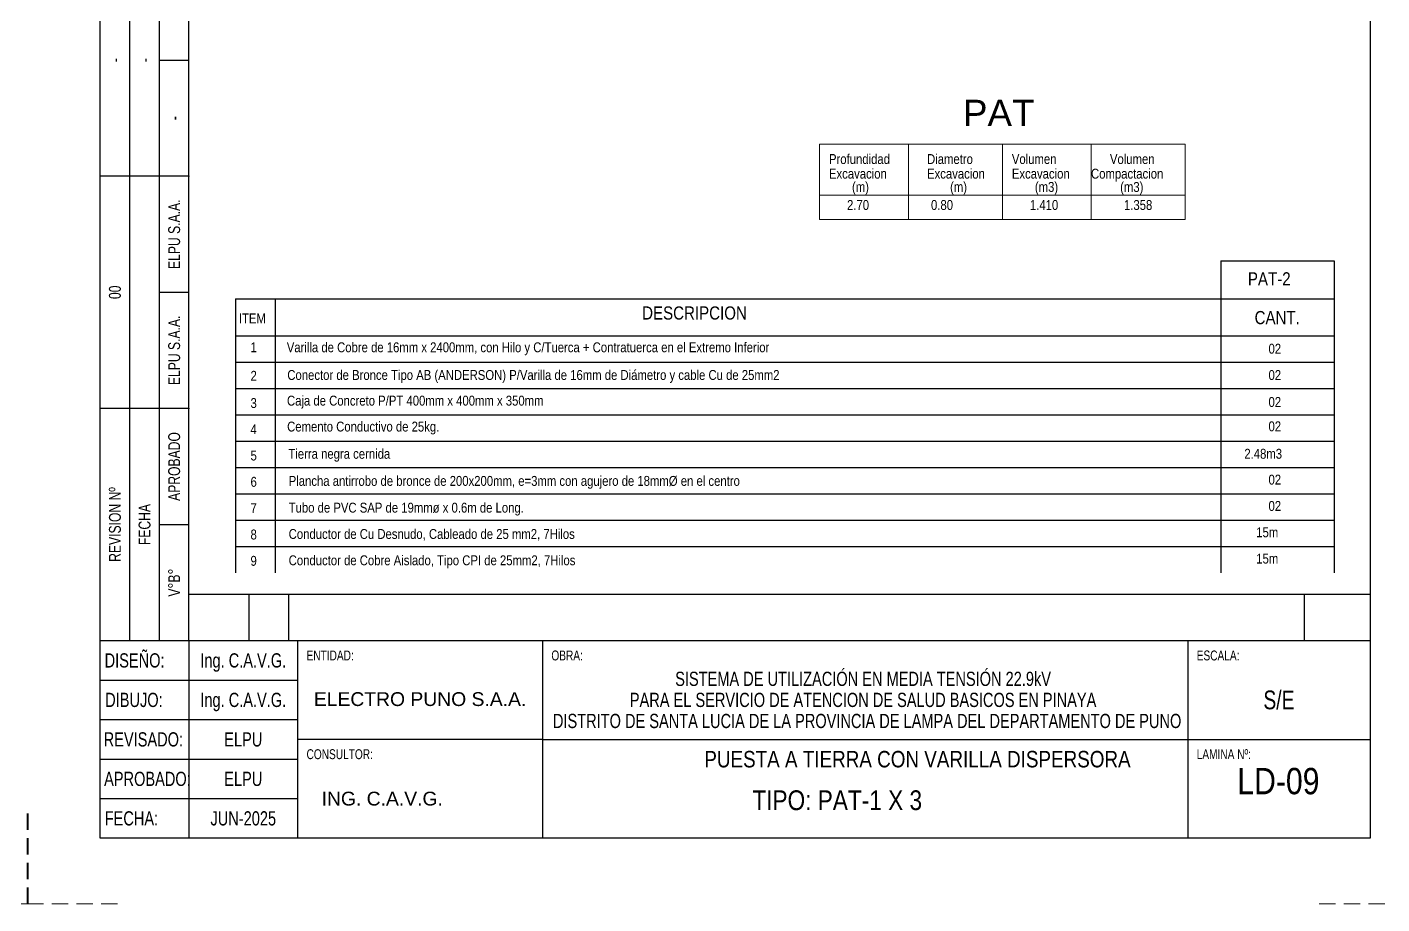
# Model space of a CAD drawing. Header units: millimetres. Extents: x 1804 to 3757, y 2643 to 7323.
# Drawn here: x 2434.2 to 2640, y 2642.5 to 2775.7 of the extents above; entities that cross this region are included whole.
import ezdxf
from ezdxf.enums import TextEntityAlignment as Align

# ---------------------------------------------------------------- set-up
doc = ezdxf.new("R2010")
doc.units = ezdxf.units.MM
doc.linetypes.add('DASHED', pattern=[0.75, 0.5, -0.25])
for name, color, linetype in [('_Cajetin Linea 1', 5, 'Continuous'), ('_Cajetin Linea 2', 2, 'Continuous'), ('_Texto 1', 7, 'Continuous'), ('_Texto 2', 7, 'Continuous'), ('_Texto 3', 4, 'Continuous'), ('_Texto 4', 7, 'Continuous'), ('_Texto 6', 7, 'Continuous'), ('TEXTO', 7, 'Continuous')]:
    doc.layers.add(name, color=color, linetype=linetype)
for name, color, linetype, lineweight in [('_Cajetin Linea 3', 5, 'Continuous', 30), ('_Cajetin Linea 4', 3, 'DASHED', 0), ('DIBUJO', 7, 'Continuous', 20), ('POSTE', 7, 'Continuous', 13)]:
    doc.layers.add(name, color=color, linetype=linetype, lineweight=lineweight)
doc.styles.add('Disylays_86', font='swisscl.ttf', dxfattribs={"height": 2.2})
doc.styles.get("Standard").update_dxf_attribs({"font": 'arial.ttf'})
doc.styles.add('Swis721 Cn BT', font='swissc.ttf')
doc.styles.add('TEXTO1', font='arial.ttf')

# ---------------------------------------------------------------- blocks, each defined once
blk = doc.blocks.new('CAJETIN ARMADO')
at = {"layer": '_Cajetin Linea 1', "ltscale": 5}
for p, q in [((1569.36, 5536.82), (1389.95, 5536.82)), ((1399.05, 5536.82), (1399.05, 5529.78)), ((1405.05, 5536.82), (1405.05, 5529.78)), ((1559.36, 5536.82), (1559.36, 5529.78))]:
    blk.add_line(p, q, dxfattribs=at)
at = {"layer": '_Cajetin Linea 1'}
for p in [(1376.45, 5529.82), (1389.95, 5529.82)]:
    blk.add_line(p, (1569.36, 5529.82), dxfattribs=at)
at = {"layer": '_Cajetin Linea 1', "color": 5}
for p, q in [((1389.95, 5529.82), (1389.95, 5499.82)), ((1406.45, 5529.82), (1406.45, 5499.82)), ((1443.64, 5529.82), (1443.64, 5499.82)), ((1541.67, 5529.82), (1541.67, 5499.82)), ((1376.45, 5523.82), (1406.45, 5523.82)), ((1376.45, 5517.82), (1406.45, 5517.82)), ((1443.64, 5514.82), (1406.45, 5514.82)), ((1443.64, 5514.82), (1569.36, 5514.82)), ((1376.45, 5511.82), (1406.45, 5511.82)), ((1376.45, 5505.82), (1406.45, 5505.82))]:
    blk.add_line(p, q, dxfattribs=at)
at = {"layer": '_Cajetin Linea 2', "color": 3}
for points in [[(1380.95, 5529.82), (1380.95, 5776.82)], [(1385.45, 5529.82), (1385.45, 5776.82)], [(1389.95, 5529.82), (1389.95, 5776.82)], [(1385.45, 5618.03), (1389.95, 5618.03)], [(1389.95, 5600.39), (1376.45, 5600.39)], [(1385.45, 5582.75), (1389.95, 5582.75)], [(1389.95, 5565.11), (1376.45, 5565.11)], [(1385.45, 5547.46), (1389.95, 5547.46)]]:
    blk.add_lwpolyline(points, dxfattribs=at)
at = {"layer": '_Cajetin Linea 2', "color": 2}
blk.add_point((1389.95, 5600.39), dxfattribs=at)
at = {"layer": '_Cajetin Linea 2', "color": 3}
blk.add_point((1380.95, 5565.11), dxfattribs=at)
at = {"layer": '_Cajetin Linea 2'}
for p in [(1385.45, 5565.11), (1389.95, 5565.11)]:
    blk.add_point(p, dxfattribs=at)
at = {"layer": '_Cajetin Linea 3', "ltscale": 0.1}
blk.add_lwpolyline([(1569.36, 5499.82), (1376.45, 5499.82), (1376.45, 5776.82), (1569.36, 5776.82)], close=True, dxfattribs=at)
at = {"layer": '_Cajetin Linea 4', "ltscale": 5}
for p, q in [((1365.36, 5489.82), (1365.36, 5504.82)), ((1575.36, 5489.82), (1575.36, 5504.82)), ((1365.36, 5489.82), (1380.36, 5489.82)), ((1575.36, 5489.82), (1560.36, 5489.82))]:
    blk.add_line(p, q, dxfattribs=at)
at = {"layer": '_Texto 1', "style": 'Disylays_86'}
for s, p in [('-', (1378.7, 5618.03)), ('-', (1383.2, 5618.03)), ('-', (1387.7, 5609.21)), ('ELPU S.A.A.', (1387.7, 5591.57)), ('00', (1378.7, 5582.75)), ('ELPU S.A.A.', (1387.7, 5573.93)), ('APROBADO', (1387.7, 5556.28)), ('REVISION Nº', (1378.7, 5547.46)), ('FECHA', (1383.2, 5547.46)), ('V%%DB%%D', (1387.7, 5538.64))]:
    blk.add_text(s, height=1.8, rotation=90, dxfattribs=at).set_placement(p, align=Align.MIDDLE_CENTER)
for s, p in [('DISEÑO:', (1381.69, 5526.82)), ('SISTEMA DE UTILIZACIÓN EN MEDIA TENSIÓN 22.9kV ', (1492.66, 5524.02)), ('DIBUJO:', (1381.59, 5520.82)), ('PARA EL SERVICIO DE ATENCION DE SALUD BASICOS EN PINAYA ', (1492.66, 5520.82)), (' DISTRITO DE SANTA LUCIA DE LA PROVINCIA DE LAMPA DEL DEPARTAMENTO DE PUNO', (1492.66, 5517.62)), ('REVISADO:  ', (1383.64, 5514.82)), ('APROBADO:', (1383.64, 5508.82)), ('FECHA:', (1381.21, 5502.82))]:
    blk.add_text(s, height=2.16, dxfattribs=at).set_placement(p, align=Align.MIDDLE_CENTER)
at = {"layer": '_Texto 2', "style": 'Disylays_86'}
for s, p in [('ENTIDAD:', (1407.81, 5526.82)), ('OBRA:', (1445, 5526.82)), ('ESCALA:', (1543.03, 5526.82)), ('CONSULTOR:', (1407.81, 5511.82)), ('LAMINA Nº:', (1543.03, 5511.82))]:
    blk.add_text(s, height=1.5, dxfattribs=at).set_placement(p)
at = {"layer": '_Texto 3', "style": 'Disylays_86'}
for s, p in [('Ing. C.A.V.G.', (1398.2, 5526.82)), ('Ing. C.A.V.G.', (1398.2, 5520.82)), ('ELPU', (1398.2, 5514.82)), ('ELPU', (1398.2, 5508.82)), ('JUN-2025', (1398.2, 5502.82))]:
    blk.add_text(s, height=2.16, dxfattribs=at).set_placement(p, align=Align.MIDDLE_CENTER)
at = {"layer": '_Texto 4', "ltscale": 2, "style": 'TEXTO1'}
for s, p in [('ELECTRO PUNO S.A.A.', (1408.92, 5519.89)), ('ING. C.A.V.G.', (1410.1, 5504.77))]:
    blk.add_text(s, height=2.1, dxfattribs=at).set_placement(p)
at = {"layer": '_Texto 6', "style": 'Disylays_86'}
blk.add_text('S/E', height=2.851, dxfattribs=at).set_placement((1555.52, 5520.82), align=Align.MIDDLE_CENTER)

msp = doc.modelspace()

# ---------------------------------------------------------------- linework, layer by layer
at = {"color": 7}
for p, q in [((2615.471, 2740.201), (2615.471, 2692.808)), ((2615.471, 2740.201), (2632.703, 2740.201)), ((2632.703, 2740.201), (2632.703, 2734.432)), ((2465.839, 2734.432), (2632.703, 2734.432)), ((2465.839, 2734.432), (2465.839, 2692.808)), ((2471.839, 2734.432), (2471.839, 2692.808)), ((2465.839, 2728.808), (2632.703, 2728.808)), ((2465.839, 2724.808), (2632.703, 2724.808)), ((2465.839, 2720.808), (2632.703, 2720.808)), ((2465.839, 2716.808), (2632.703, 2716.808)), ((2465.839, 2712.808), (2632.703, 2712.808)), ((2465.839, 2708.808), (2632.703, 2708.808)), ((2465.839, 2704.808), (2632.703, 2704.808)), ((2465.839, 2700.808), (2632.703, 2700.808)), ((2465.839, 2696.808), (2632.703, 2696.808))]:
    msp.add_line(p, q, dxfattribs=at)
msp.add_line((2632.703, 2734.432), (2632.703, 2692.808))
at = {"layer": 'DIBUJO', "color": 7}
for p, q in [((2554.539, 2757.936), (2582.319, 2757.936)), ((2554.539, 2757.936), (2554.539, 2746.522)), ((2568.031, 2757.936), (2568.031, 2746.522)), ((2582.319, 2757.936), (2582.319, 2746.522)), ((2582.319, 2757.936), (2582.319, 2746.522)), ((2582.319, 2757.936), (2610.099, 2757.936)), ((2582.319, 2757.936), (2582.319, 2746.522)), ((2595.812, 2757.936), (2595.812, 2746.522)), ((2610.099, 2757.936), (2610.099, 2746.522)), ((2554.539, 2750.176), (2582.319, 2750.176)), ((2554.539, 2750.176), (2582.319, 2750.176)), ((2582.319, 2750.176), (2610.099, 2750.176)), ((2582.319, 2750.176), (2610.099, 2750.176)), ((2554.539, 2746.522), (2610.099, 2746.522))]:
    msp.add_line(p, q, dxfattribs=at)

# ---------------------------------------------------------------- block references
at = {"layer": 'POSTE', "lineweight": 15}
msp.add_blockref('CAJETIN ARMADO', (858.976, -2847.311), dxfattribs=at)
at = {"layer": 'POSTE', "lineweight": 25}
msp.add_blockref('CAJETIN ARMADO', (1068.798, -2847.311), dxfattribs=at)

# ---------------------------------------------------------------- texts
at = {"lineweight": 9, "style": 'Swis721 Cn BT'}
msp.add_text('PUESTA A TIERRA CON VARILLA DISPERSORA ', height=2.5, dxfattribs=at).set_placement((2537.033, 2663.254))
at = {"style": 'Swis721 Cn BT'}
msp.add_text('LD-09', height=4, dxfattribs=at).set_placement((2624.24, 2661.172), align=Align.MIDDLE_CENTER)
at = {"insert": (2557.222, 2658.244), "char_height": 3, "width": 76.22, "attachment_point": 5, "style": 'Swis721 Cn BT'}
msp.add_mtext('TIPO: PAT-1 X 3', dxfattribs=at)
msp.add_attdef('PAT', text='ATBV1', height=4).set_placement((2581.754, 2762.694), align=Align.MIDDLE_CENTER)
at = {"layer": 'DIBUJO', "color": 7, "style": 'Swis721 Cn BT'}
for s, p in [('Profundidad', (2555.968, 2754.938)), ('Diametro', (2570.865, 2754.938)), ('Volumen', (2583.748, 2754.938)), ('Volumen ', (2598.645, 2754.938)), ('Excavacion', (2555.968, 2752.714)), ('Excavacion', (2570.865, 2752.714)), ('Excavacion', (2583.748, 2752.714)), ('Compactacion', (2595.775, 2752.714)), ('(m)', (2559.465, 2750.701)), ('(m)', (2574.362, 2750.701)), ('(m3)', (2587.245, 2750.701)), ('(m3)', (2600.199, 2750.701)), ('2.70', (2558.712, 2747.958)), ('0.80', (2571.466, 2747.958)), ('1.410', (2586.492, 2747.958)), ('1.358', (2600.779, 2747.958))]:
    msp.add_text(s, height=1.5, dxfattribs=at).set_placement(p)
at = {"layer": 'TEXTO', "color": 7, "style": 'Swis721 Cn BT'}
for s, height, p in [('PAT-2', 2, (2619.6, 2736.481)), ('DESCRIPCION', 2, (2527.586, 2731.298)), ('ITEM', 1.5, (2466.318, 2730.725)), ('CANT.', 2, (2620.623, 2730.596)), ('1', 1.5, (2468.099, 2726.339)), ('Varilla de Cobre de 16mm x 2400mm, con Hilo y C/Tuerca + Contratuerca en el Extremo Inferior', 1.5, (2473.609, 2726.332)), ('02', 1.5, (2622.735, 2726.115)), ('2', 1.5, (2468.099, 2722.002)), ('Conector de Bronce Tipo AB (ANDERSON) P/Varilla de 16mm de Diámetro y cable Cu de 25mm2 ', 1.5, (2473.687, 2722.127)), ('02', 1.5, (2622.735, 2722.115)), ('3', 1.5, (2468.099, 2717.862)), ('Caja de Concreto P/PT 400mm x 400mm x 350mm', 1.5, (2473.641, 2718.228)), ('02', 1.5, (2622.735, 2718.026)), ('4', 1.5, (2468.099, 2713.891)), ('Cemento Conductivo de 25kg.', 1.5, (2473.66, 2714.289)), ('02', 1.5, (2622.735, 2714.328)), ('5', 1.5, (2468.099, 2709.891)), ('Tierra negra cernida', 1.5, (2473.85, 2710.15)), ('2.48m3', 1.5, (2619.063, 2710.154)), ('6', 1.5, (2468.099, 2705.891)), ('Plancha antirrobo de bronce de 200x200mm, e=3mm con agujero de 18mmØ en el centro', 1.5, (2473.898, 2706.033)), ('02', 1.5, (2622.735, 2706.226)), ('7', 1.5, (2468.099, 2701.891)), ('Tubo de PVC SAP de 19mmø x 0.6m de Long.', 1.5, (2473.898, 2701.969)), ('02', 1.5, (2622.735, 2702.226)), ('8', 1.5, (2468.099, 2697.891)), ('Conductor de Cu Desnudo, Cableado de 25 mm2, 7Hilos', 1.5, (2473.898, 2697.969)), ('15m', 1.5, (2620.871, 2698.226)), ('9', 1.5, (2468.099, 2693.891)), ('Conductor de Cobre Aislado, Tipo CPI de 25mm2, 7Hilos', 1.5, (2473.898, 2693.969)), ('15m', 1.5, (2620.871, 2694.226))]:
    msp.add_text(s, height=height, dxfattribs=at).set_placement(p)

doc.saveas('drawing.dxf')
